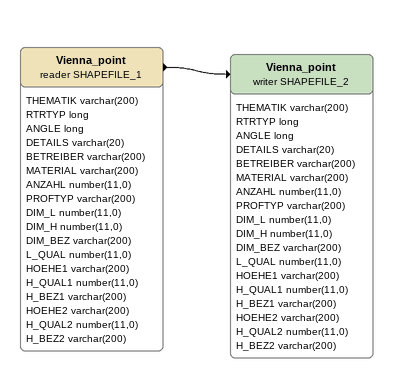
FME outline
Vienna_point (reader SHAPEFILE_1)
    attributes: THEMATIK varchar(200), RTRTYP long, ANGLE long, DETAILS varchar(20), BETREIBER varchar(200), MATERIAL varchar(200), ANZAHL number(11,0), PROFTYP varchar(200), DIM_L number(11,0), DIM_H number(11,0), DIM_BEZ varchar(200), L_QUAL number(11,0), HOEHE1 varchar(200), H_QUAL1 number(11,0), H_BEZ1 varchar(200), HOEHE2 varchar(200), H_QUAL2 number(11,0), H_BEZ2 varchar(200)
    -> Vienna_point (writer SHAPEFILE_2)
Vienna_point (writer SHAPEFILE_2)
    attributes: THEMATIK varchar(200), RTRTYP long, ANGLE long, DETAILS varchar(20), BETREIBER varchar(200), MATERIAL varchar(200), ANZAHL number(11,0), PROFTYP varchar(200), DIM_L number(11,0), DIM_H number(11,0), DIM_BEZ varchar(200), L_QUAL number(11,0), HOEHE1 varchar(200), H_QUAL1 number(11,0), H_BEZ1 varchar(200), HOEHE2 varchar(200), H_QUAL2 number(11,0), H_BEZ2 varchar(200)
